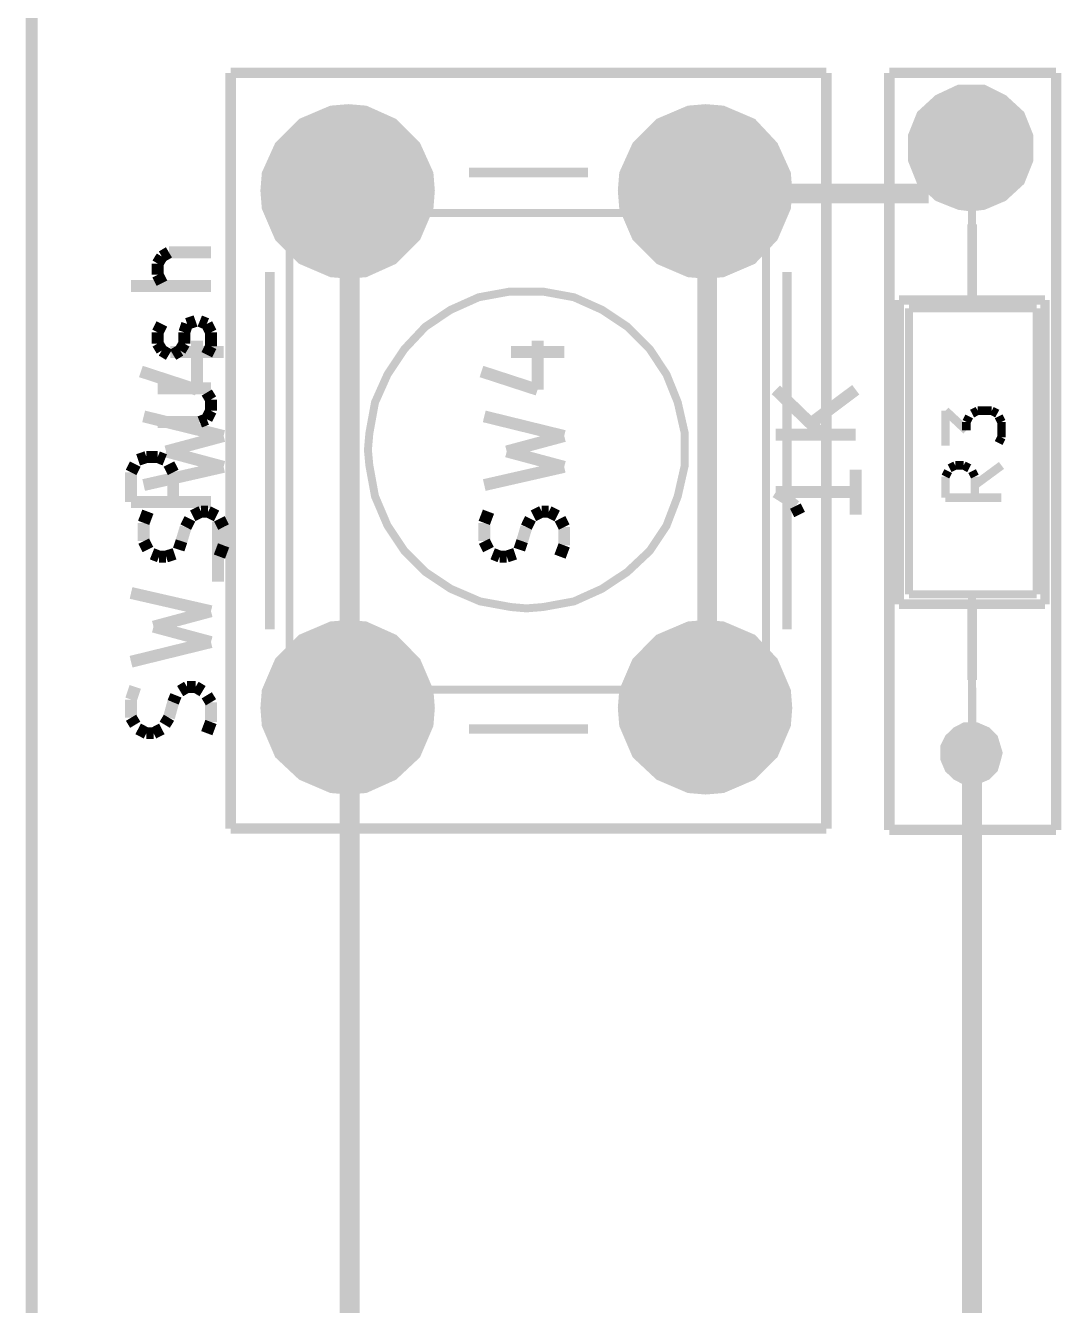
# Model space of a CAD drawing. Header units: millimetres. Extents: x 10 to 287, y 10 to 200.
# Drawn here: x 67.04 to 80.08, y 111.95 to 128.05 of the extents above; entities that cross this region are included whole.
import ezdxf

# ---------------------------------------------------------------- set-up
doc = ezdxf.new("R2010")
doc.units = ezdxf.units.MM
doc.layers.add('H', color=7, linetype='Continuous')
doc.layers.add('P', color=7, linetype='Continuous')

msp = doc.modelspace()

# ---------------------------------------------------------------- hatches: boundary and pattern name
at = {"layer": 'H', "linetype": 'Continuous'}
for points in [[(78.952, 125.783), (78.793, 125.783), (78.528, 125.906), (78.334, 126.1), (78.228, 126.365), (78.211, 126.506), (78.228, 126.665), (78.334, 126.929), (78.528, 127.123), (78.793, 127.229), (78.952, 127.247), (79.093, 127.229), (79.357, 127.123), (79.551, 126.929), (79.657, 126.665), (79.675, 126.506), (79.657, 126.365), (79.551, 126.1), (79.357, 125.906), (79.093, 125.783), (78.952, 125.783)], [(78.952, 125.783), (78.793, 125.783), (78.528, 125.906), (78.334, 126.1), (78.228, 126.365), (78.211, 126.506), (78.228, 126.665), (78.334, 126.929), (78.528, 127.123), (78.793, 127.229), (78.952, 127.247), (79.093, 127.229), (79.357, 127.123), (79.551, 126.929), (79.657, 126.665), (79.675, 126.506), (79.657, 126.365), (79.551, 126.1), (79.357, 125.906), (79.093, 125.783), (78.952, 125.783)], [(71.102, 124.936), (70.891, 124.954), (70.52, 125.113), (70.238, 125.377), (70.097, 125.748), (70.079, 125.959), (70.097, 126.171), (70.238, 126.541), (70.52, 126.824), (70.891, 126.982), (71.102, 127), (71.314, 126.982), (71.684, 126.824), (71.967, 126.541), (72.125, 126.171), (72.125, 125.959), (72.125, 125.748), (71.967, 125.377), (71.684, 125.113), (71.314, 124.954), (71.102, 124.936)], [(71.102, 124.936), (70.891, 124.954), (70.52, 125.113), (70.238, 125.377), (70.097, 125.748), (70.079, 125.959), (70.097, 126.171), (70.238, 126.541), (70.52, 126.824), (70.891, 126.982), (71.102, 127), (71.314, 126.982), (71.684, 126.824), (71.967, 126.541), (72.125, 126.171), (72.125, 125.959), (72.125, 125.748), (71.967, 125.377), (71.684, 125.113), (71.314, 124.954), (71.102, 124.936)], [(75.6, 124.936), (75.389, 124.954), (75.018, 125.113), (74.754, 125.377), (74.595, 125.748), (74.577, 125.959), (74.595, 126.171), (74.754, 126.541), (75.018, 126.824), (75.389, 126.982), (75.6, 127), (75.812, 126.982), (76.182, 126.824), (76.465, 126.541), (76.623, 126.171), (76.623, 125.959), (76.623, 125.748), (76.465, 125.377), (76.182, 125.113), (75.812, 124.954), (75.6, 124.936)], [(75.6, 124.936), (75.389, 124.954), (75.018, 125.113), (74.754, 125.377), (74.595, 125.748), (74.577, 125.959), (74.595, 126.171), (74.754, 126.541), (75.018, 126.824), (75.389, 126.982), (75.6, 127), (75.812, 126.982), (76.182, 126.824), (76.465, 126.541), (76.623, 126.171), (76.623, 125.959), (76.623, 125.748), (76.465, 125.377), (76.182, 125.113), (75.812, 124.954), (75.6, 124.936)], [(78.952, 126.189), (78.881, 126.189), (78.758, 126.242), (78.669, 126.33), (78.617, 126.436), (78.617, 126.506), (78.617, 126.577), (78.669, 126.7), (78.758, 126.788), (78.881, 126.841), (78.952, 126.841), (79.005, 126.841), (79.128, 126.788), (79.216, 126.7), (79.269, 126.577), (79.269, 126.506), (79.269, 126.436), (79.216, 126.33), (79.128, 126.242), (79.005, 126.189), (78.952, 126.189)], [(78.952, 126.189), (78.881, 126.189), (78.758, 126.242), (78.669, 126.33), (78.617, 126.436), (78.617, 126.506), (78.617, 126.577), (78.669, 126.7), (78.758, 126.788), (78.881, 126.841), (78.952, 126.841), (79.005, 126.841), (79.128, 126.788), (79.216, 126.7), (79.269, 126.577), (79.269, 126.506), (79.269, 126.436), (79.216, 126.33), (79.128, 126.242), (79.005, 126.189), (78.952, 126.189)], [(71.102, 125.43), (70.997, 125.448), (70.803, 125.518), (70.661, 125.659), (70.591, 125.853), (70.573, 125.959), (70.591, 126.065), (70.661, 126.259), (70.803, 126.4), (70.997, 126.488), (71.102, 126.488), (71.208, 126.488), (71.402, 126.4), (71.543, 126.259), (71.632, 126.065), (71.632, 125.959), (71.632, 125.853), (71.543, 125.659), (71.402, 125.518), (71.208, 125.448), (71.102, 125.43)], [(71.102, 125.43), (70.997, 125.448), (70.803, 125.518), (70.661, 125.659), (70.591, 125.853), (70.573, 125.959), (70.591, 126.065), (70.661, 126.259), (70.803, 126.4), (70.997, 126.488), (71.102, 126.488), (71.208, 126.488), (71.402, 126.4), (71.543, 126.259), (71.632, 126.065), (71.632, 125.959), (71.632, 125.853), (71.543, 125.659), (71.402, 125.518), (71.208, 125.448), (71.102, 125.43)], [(75.6, 125.43), (75.494, 125.448), (75.3, 125.518), (75.159, 125.659), (75.089, 125.853), (75.071, 125.959), (75.089, 126.065), (75.159, 126.259), (75.3, 126.4), (75.494, 126.488), (75.6, 126.488), (75.706, 126.488), (75.9, 126.4), (76.041, 126.259), (76.129, 126.065), (76.129, 125.959), (76.129, 125.853), (76.041, 125.659), (75.9, 125.518), (75.706, 125.448), (75.6, 125.43)], [(75.6, 125.43), (75.494, 125.448), (75.3, 125.518), (75.159, 125.659), (75.089, 125.853), (75.071, 125.959), (75.089, 126.065), (75.159, 126.259), (75.3, 126.4), (75.494, 126.488), (75.6, 126.488), (75.706, 126.488), (75.9, 126.4), (76.041, 126.259), (76.129, 126.065), (76.129, 125.959), (76.129, 125.853), (76.041, 125.659), (75.9, 125.518), (75.706, 125.448), (75.6, 125.43)], [(71.102, 118.445), (70.891, 118.445), (70.52, 118.604), (70.238, 118.886), (70.097, 119.257), (70.079, 119.468), (70.097, 119.68), (70.238, 120.05), (70.52, 120.315), (70.891, 120.474), (71.102, 120.491), (71.314, 120.474), (71.684, 120.315), (71.967, 120.05), (72.125, 119.68), (72.125, 119.468), (72.125, 119.257), (71.967, 118.886), (71.684, 118.604), (71.314, 118.445), (71.102, 118.445)], [(71.102, 118.445), (70.891, 118.445), (70.52, 118.604), (70.238, 118.886), (70.097, 119.257), (70.079, 119.468), (70.097, 119.68), (70.238, 120.05), (70.52, 120.315), (70.891, 120.474), (71.102, 120.491), (71.314, 120.474), (71.684, 120.315), (71.967, 120.05), (72.125, 119.68), (72.125, 119.468), (72.125, 119.257), (71.967, 118.886), (71.684, 118.604), (71.314, 118.445), (71.102, 118.445)], [(75.6, 118.445), (75.389, 118.445), (75.018, 118.604), (74.754, 118.886), (74.595, 119.257), (74.577, 119.468), (74.595, 119.68), (74.754, 120.05), (75.018, 120.315), (75.389, 120.474), (75.6, 120.491), (75.812, 120.474), (76.182, 120.315), (76.465, 120.05), (76.623, 119.68), (76.623, 119.468), (76.623, 119.257), (76.465, 118.886), (76.182, 118.604), (75.812, 118.445), (75.6, 118.445)], [(75.6, 118.445), (75.389, 118.445), (75.018, 118.604), (74.754, 118.886), (74.595, 119.257), (74.577, 119.468), (74.595, 119.68), (74.754, 120.05), (75.018, 120.315), (75.389, 120.474), (75.6, 120.491), (75.812, 120.474), (76.182, 120.315), (76.465, 120.05), (76.623, 119.68), (76.623, 119.468), (76.623, 119.257), (76.465, 118.886), (76.182, 118.604), (75.812, 118.445), (75.6, 118.445)], [(71.102, 118.939), (70.997, 118.939), (70.803, 119.027), (70.661, 119.168), (70.591, 119.362), (70.573, 119.468), (70.591, 119.574), (70.661, 119.768), (70.803, 119.909), (70.997, 119.98), (71.102, 119.997), (71.208, 119.98), (71.402, 119.909), (71.543, 119.768), (71.632, 119.574), (71.632, 119.468), (71.632, 119.362), (71.543, 119.168), (71.402, 119.027), (71.208, 118.939), (71.102, 118.939)], [(71.102, 118.939), (70.997, 118.939), (70.803, 119.027), (70.661, 119.168), (70.591, 119.362), (70.573, 119.468), (70.591, 119.574), (70.661, 119.768), (70.803, 119.909), (70.997, 119.98), (71.102, 119.997), (71.208, 119.98), (71.402, 119.909), (71.543, 119.768), (71.632, 119.574), (71.632, 119.468), (71.632, 119.362), (71.543, 119.168), (71.402, 119.027), (71.208, 118.939), (71.102, 118.939)], [(75.6, 118.939), (75.494, 118.939), (75.3, 119.027), (75.159, 119.168), (75.089, 119.362), (75.071, 119.468), (75.089, 119.574), (75.159, 119.768), (75.3, 119.909), (75.494, 119.98), (75.6, 119.997), (75.706, 119.98), (75.9, 119.909), (76.041, 119.768), (76.129, 119.574), (76.129, 119.468), (76.129, 119.362), (76.041, 119.168), (75.9, 119.027), (75.706, 118.939), (75.6, 118.939)], [(75.6, 118.939), (75.494, 118.939), (75.3, 119.027), (75.159, 119.168), (75.089, 119.362), (75.071, 119.468), (75.089, 119.574), (75.159, 119.768), (75.3, 119.909), (75.494, 119.98), (75.6, 119.997), (75.706, 119.98), (75.9, 119.909), (76.041, 119.768), (76.129, 119.574), (76.129, 119.468), (76.129, 119.362), (76.041, 119.168), (75.9, 119.027), (75.706, 118.939), (75.6, 118.939)], [(78.952, 118.569), (78.881, 118.569), (78.758, 118.622), (78.669, 118.71), (78.617, 118.816), (78.617, 118.886), (78.617, 118.957), (78.669, 119.08), (78.758, 119.168), (78.881, 119.221), (78.952, 119.221), (79.005, 119.221), (79.128, 119.168), (79.216, 119.08), (79.269, 118.957), (79.269, 118.886), (79.269, 118.816), (79.216, 118.71), (79.128, 118.622), (79.005, 118.569), (78.952, 118.569)], [(78.952, 118.569), (78.881, 118.569), (78.758, 118.622), (78.669, 118.71), (78.617, 118.816), (78.617, 118.886), (78.617, 118.957), (78.669, 119.08), (78.758, 119.168), (78.881, 119.221), (78.952, 119.221), (79.005, 119.221), (79.128, 119.168), (79.216, 119.08), (79.269, 118.957), (79.269, 118.886), (79.269, 118.816), (79.216, 118.71), (79.128, 118.622), (79.005, 118.569), (78.952, 118.569)]]:
    msp.add_hatch(color=256, dxfattribs=at).paths.add_polyline_path(points)

# ---------------------------------------------------------------- linework, layer by layer
at = {"layer": 'P'}
for points, const_width in [([(67.116, 79.269), (67.116, 129.946)], 0.15), ([(67.116, 79.269), (67.116, 129.946)], 0.15), ([(69.621, 127.459), (69.621, 127.194)], 0.132), ([(69.868, 127.459), (69.621, 127.459)], 0.132), ([(69.621, 127.459), (69.621, 127.194)], 0.132), ([(69.868, 127.459), (69.621, 127.459)], 0.132), ([(69.868, 127.459), (76.87, 127.459)], 0.132), ([(69.868, 127.459), (76.87, 127.459)], 0.132), ([(76.87, 127.459), (77.117, 127.459)], 0.132), ([(76.87, 127.459), (77.117, 127.459)], 0.132), ([(77.117, 127.459), (77.117, 127.194)], 0.132), ([(77.117, 127.459), (77.117, 127.194)], 0.132), ([(77.911, 127.459), (77.911, 117.934)], 0.132), ([(80.01, 127.459), (77.911, 127.459)], 0.132), ([(77.911, 127.459), (77.911, 117.934)], 0.132), ([(80.01, 127.459), (77.911, 127.459)], 0.132), ([(80.01, 117.934), (80.01, 127.459)], 0.132), ([(80.01, 117.934), (80.01, 127.459)], 0.132), ([(69.621, 118.198), (69.621, 127.194)], 0.132), ([(69.621, 118.198), (69.621, 127.194)], 0.132), ([(77.117, 127.194), (77.117, 118.198)], 0.132), ([(77.117, 127.194), (77.117, 118.198)], 0.132), ([(79.657, 126.524), (79.657, 126.665), (79.551, 126.929), (79.34, 127.123), (79.093, 127.247), (78.934, 127.247), (78.793, 127.247), (78.528, 127.123), (78.317, 126.929), (78.211, 126.665), (78.211, 126.524), (78.211, 126.365), (78.317, 126.1), (78.528, 125.906), (78.793, 125.801), (78.934, 125.783), (79.093, 125.801), (79.34, 125.906), (79.551, 126.1), (79.657, 126.365), (79.657, 126.524), (79.657, 126.524)], 0.132), ([(79.657, 126.524), (79.657, 126.665), (79.551, 126.929), (79.34, 127.123), (79.093, 127.247), (78.934, 127.247), (78.793, 127.247), (78.528, 127.123), (78.317, 126.929), (78.211, 126.665), (78.211, 126.524), (78.211, 126.365), (78.317, 126.1), (78.528, 125.906), (78.793, 125.801), (78.934, 125.783), (79.093, 125.801), (79.34, 125.906), (79.551, 126.1), (79.657, 126.365), (79.657, 126.524), (79.657, 126.524)], 0.132), ([(72.125, 125.977), (72.108, 126.189), (71.949, 126.541), (71.667, 126.824), (71.314, 126.982), (71.102, 127), (70.891, 126.982), (70.52, 126.824), (70.238, 126.541), (70.079, 126.189), (70.062, 125.977), (70.079, 125.765), (70.238, 125.395), (70.52, 125.113), (70.891, 124.954), (71.102, 124.936), (71.314, 124.954), (71.667, 125.113), (71.949, 125.395), (72.108, 125.765), (72.125, 125.977), (72.125, 125.977)], 0.132), ([(72.125, 125.977), (72.108, 126.189), (71.949, 126.541), (71.667, 126.824), (71.314, 126.982), (71.102, 127), (70.891, 126.982), (70.52, 126.824), (70.238, 126.541), (70.079, 126.189), (70.062, 125.977), (70.079, 125.765), (70.238, 125.395), (70.52, 125.113), (70.891, 124.954), (71.102, 124.936), (71.314, 124.954), (71.667, 125.113), (71.949, 125.395), (72.108, 125.765), (72.125, 125.977), (72.125, 125.977)], 0.132), ([(76.623, 125.977), (76.606, 126.189), (76.447, 126.541), (76.182, 126.824), (75.812, 126.982), (75.6, 127), (75.389, 126.982), (75.018, 126.824), (74.736, 126.541), (74.577, 126.189), (74.56, 125.977), (74.577, 125.765), (74.736, 125.395), (75.018, 125.113), (75.389, 124.954), (75.6, 124.936), (75.812, 124.954), (76.182, 125.113), (76.447, 125.395), (76.606, 125.765), (76.623, 125.977), (76.623, 125.977)], 0.132), ([(76.623, 125.977), (76.606, 126.189), (76.447, 126.541), (76.182, 126.824), (75.812, 126.982), (75.6, 127), (75.389, 126.982), (75.018, 126.824), (74.736, 126.541), (74.577, 126.189), (74.56, 125.977), (74.577, 125.765), (74.736, 125.395), (75.018, 125.113), (75.389, 124.954), (75.6, 124.936), (75.812, 124.954), (76.182, 125.113), (76.447, 125.395), (76.606, 125.765), (76.623, 125.977), (76.623, 125.977)], 0.132), ([(79.269, 126.524), (79.216, 126.7), (79.128, 126.788), (79.005, 126.841), (78.863, 126.841), (78.758, 126.788), (78.669, 126.7), (78.617, 126.594), (78.617, 126.453), (78.669, 126.33), (78.758, 126.242), (78.863, 126.189), (79.005, 126.189), (79.128, 126.242), (79.216, 126.33), (79.252, 126.453), (79.269, 126.524), (79.269, 126.524)], 0.132), ([(79.269, 126.524), (79.216, 126.7), (79.128, 126.788), (79.005, 126.841), (78.863, 126.841), (78.758, 126.788), (78.669, 126.7), (78.617, 126.594), (78.617, 126.453), (78.669, 126.33), (78.758, 126.242), (78.863, 126.189), (79.005, 126.189), (79.128, 126.242), (79.216, 126.33), (79.252, 126.453), (79.269, 126.524), (79.269, 126.524)], 0.132), ([(78.405, 125.942), (78.952, 126.506)], 0.25), ([(78.405, 125.942), (78.952, 126.506)], 0.25), ([(71.632, 125.977), (71.614, 126.083), (71.543, 126.277), (71.402, 126.418), (71.208, 126.488), (71.102, 126.506), (70.979, 126.488), (70.803, 126.418), (70.661, 126.277), (70.573, 126.083), (70.573, 125.977), (70.573, 125.871), (70.661, 125.677), (70.803, 125.536), (70.979, 125.448), (71.102, 125.448), (71.208, 125.448), (71.402, 125.536), (71.543, 125.677), (71.614, 125.871), (71.632, 125.977), (71.632, 125.977)], 0.132), ([(71.632, 125.977), (71.614, 126.083), (71.543, 126.277), (71.402, 126.418), (71.208, 126.488), (71.102, 126.506), (70.979, 126.488), (70.803, 126.418), (70.661, 126.277), (70.573, 126.083), (70.573, 125.977), (70.573, 125.871), (70.661, 125.677), (70.803, 125.536), (70.979, 125.448), (71.102, 125.448), (71.208, 125.448), (71.402, 125.536), (71.543, 125.677), (71.614, 125.871), (71.632, 125.977), (71.632, 125.977)], 0.132), ([(76.129, 125.977), (76.112, 126.083), (76.041, 126.277), (75.9, 126.418), (75.706, 126.488), (75.6, 126.506), (75.494, 126.488), (75.3, 126.418), (75.159, 126.277), (75.071, 126.083), (75.071, 125.977), (75.071, 125.871), (75.159, 125.677), (75.3, 125.536), (75.494, 125.448), (75.6, 125.448), (75.706, 125.448), (75.9, 125.536), (76.041, 125.677), (76.112, 125.871), (76.129, 125.977), (76.129, 125.977)], 0.132), ([(76.129, 125.977), (76.112, 126.083), (76.041, 126.277), (75.9, 126.418), (75.706, 126.488), (75.6, 126.506), (75.494, 126.488), (75.3, 126.418), (75.159, 126.277), (75.071, 126.083), (75.071, 125.977), (75.071, 125.871), (75.159, 125.677), (75.3, 125.536), (75.494, 125.448), (75.6, 125.448), (75.706, 125.448), (75.9, 125.536), (76.041, 125.677), (76.112, 125.871), (76.129, 125.977), (76.129, 125.977)], 0.132), ([(78.952, 126.506), (78.952, 124.495)], 0.1), ([(78.952, 126.506), (78.952, 124.495)], 0.1), ([(74.119, 126.206), (72.619, 126.206)], 0.12), ([(74.119, 126.206), (72.619, 126.206)], 0.12), ([(71.12, 125.942), (71.12, 119.451)], 0.25), ([(71.12, 125.942), (71.12, 119.451)], 0.25), ([(75.618, 119.451), (75.618, 125.942)], 0.25), ([(75.618, 125.942), (78.405, 125.942)], 0.25), ([(75.618, 119.451), (75.618, 125.942)], 0.25), ([(75.618, 125.942), (78.405, 125.942)], 0.25), ([(70.362, 125.695), (76.359, 125.695)], 0.1), ([(70.362, 119.698), (70.362, 125.695)], 0.1), ([(70.362, 125.695), (76.359, 125.695)], 0.1), ([(70.362, 119.698), (70.362, 125.695)], 0.1), ([(76.359, 125.695), (76.359, 122.696)], 0.1), ([(76.359, 125.695), (76.359, 122.696)], 0.1), ([(78.952, 125.554), (78.952, 124.601)], 0.12), ([(78.952, 125.554), (78.952, 124.601)], 0.12), ([(68.756, 125.148), (68.703, 125.06)], 0.15), ([(68.756, 125.148), (68.703, 125.06)], 0.15), ([(68.703, 125.06), (68.703, 124.919)], 0.15), ([(68.703, 125.06), (68.703, 124.919)], 0.15), ([(68.845, 125.201), (68.756, 125.148)], 0.15), ([(68.845, 125.201), (68.756, 125.148)], 0.15), ([(69.374, 125.201), (68.845, 125.201)], 0.15), ([(69.374, 125.201), (68.845, 125.201)], 0.15), ([(68.703, 124.919), (68.756, 124.813)], 0.15), ([(68.703, 124.919), (68.756, 124.813)], 0.15), ([(70.115, 124.954), (70.115, 120.456)], 0.12), ([(70.115, 124.954), (70.115, 120.456)], 0.12), ([(76.623, 120.456), (76.623, 124.954)], 0.12), ([(76.623, 120.456), (76.623, 124.954)], 0.12), ([(69.374, 124.778), (68.368, 124.778)], 0.15), ([(69.374, 124.778), (68.368, 124.778)], 0.15), ([(75.336, 122.714), (75.336, 122.925), (75.248, 123.313), (75.106, 123.666), (74.895, 123.984), (74.613, 124.266), (74.295, 124.478), (73.942, 124.636), (73.554, 124.707), (73.343, 124.707), (73.131, 124.707), (72.743, 124.636), (72.39, 124.478), (72.073, 124.266), (71.808, 123.984), (71.596, 123.666), (71.438, 123.313), (71.367, 122.925), (71.349, 122.714), (71.367, 122.52), (71.438, 122.132), (71.596, 121.761), (71.808, 121.444), (72.073, 121.179), (72.39, 120.968), (72.76, 120.809), (73.148, 120.738), (73.343, 120.721), (73.554, 120.738), (73.942, 120.809), (74.295, 120.968), (74.613, 121.179), (74.895, 121.444), (75.106, 121.761), (75.248, 122.132), (75.336, 122.52), (75.336, 122.714), (75.336, 122.714)], 0.1), ([(75.336, 122.714), (75.336, 122.925), (75.248, 123.313), (75.106, 123.666), (74.895, 123.984), (74.613, 124.266), (74.295, 124.478), (73.942, 124.636), (73.554, 124.707), (73.343, 124.707), (73.131, 124.707), (72.743, 124.636), (72.39, 124.478), (72.073, 124.266), (71.808, 123.984), (71.596, 123.666), (71.438, 123.313), (71.367, 122.925), (71.349, 122.714), (71.367, 122.52), (71.438, 122.132), (71.596, 121.761), (71.808, 121.444), (72.073, 121.179), (72.39, 120.968), (72.76, 120.809), (73.148, 120.738), (73.343, 120.721), (73.554, 120.738), (73.942, 120.809), (74.295, 120.968), (74.613, 121.179), (74.895, 121.444), (75.106, 121.761), (75.248, 122.132), (75.336, 122.52), (75.336, 122.714), (75.336, 122.714)], 0.1), ([(78.034, 124.601), (78.034, 120.773)], 0.12), ([(79.869, 124.601), (78.034, 124.601)], 0.12), ([(78.034, 124.601), (78.034, 120.773)], 0.12), ([(79.869, 124.601), (78.034, 124.601)], 0.12), ([(79.869, 120.773), (79.869, 124.601)], 0.12), ([(79.869, 120.773), (79.869, 124.601)], 0.12), ([(78.158, 124.495), (78.158, 120.897)], 0.1), ([(79.763, 124.495), (78.158, 124.495)], 0.1), ([(78.158, 124.495), (78.158, 120.897)], 0.1), ([(79.763, 124.495), (78.158, 124.495)], 0.1), ([(79.763, 120.897), (79.763, 124.495)], 0.1), ([(79.763, 120.897), (79.763, 124.495)], 0.1), ([(68.703, 124.195), (68.756, 124.301)], 0.15), ([(68.703, 124.195), (68.756, 124.301)], 0.15), ([(69.074, 124.301), (69.039, 124.195)], 0.15), ([(69.074, 124.301), (69.039, 124.195)], 0.15), ([(69.18, 124.337), (69.074, 124.301)], 0.15), ([(69.18, 124.337), (69.074, 124.301)], 0.15), ([(69.321, 124.301), (69.233, 124.337)], 0.15), ([(69.321, 124.301), (69.233, 124.337)], 0.15), ([(69.374, 124.195), (69.321, 124.301)], 0.15), ([(69.374, 124.195), (69.321, 124.301)], 0.15), ([(68.703, 124.054), (68.703, 124.195)], 0.15), ([(68.703, 124.054), (68.703, 124.195)], 0.15), ([(69.039, 124.195), (69.039, 124.054)], 0.15), ([(69.039, 124.195), (69.039, 124.054)], 0.15), ([(69.197, 123.472), (69.197, 124.09)], 0.15), ([(69.197, 123.472), (69.197, 124.09)], 0.15), ([(69.374, 124.019), (69.374, 124.195)], 0.15), ([(69.374, 124.019), (69.374, 124.195)], 0.15), ([(73.484, 123.472), (73.484, 124.09)], 0.15), ([(73.484, 123.472), (73.484, 124.09)], 0.15), ([(68.756, 123.966), (68.703, 124.054)], 0.15), ([(68.756, 123.966), (68.703, 124.054)], 0.15), ([(68.845, 123.913), (68.756, 123.966)], 0.15), ([(68.845, 123.913), (68.756, 123.966)], 0.15), ([(68.862, 123.948), (69.533, 123.948)], 0.15), ([(68.862, 123.948), (69.533, 123.948)], 0.15), ([(68.986, 123.966), (68.898, 123.913)], 0.15), ([(68.986, 123.966), (68.898, 123.913)], 0.15), ([(69.039, 124.054), (68.986, 123.966)], 0.15), ([(69.039, 124.054), (68.986, 123.966)], 0.15), ([(69.321, 123.913), (69.374, 124.019)], 0.15), ([(69.321, 123.913), (69.374, 124.019)], 0.15), ([(73.148, 123.948), (73.819, 123.948)], 0.15), ([(73.148, 123.948), (73.819, 123.948)], 0.15), ([(68.492, 123.702), (69.197, 123.472)], 0.15), ([(68.492, 123.702), (69.197, 123.472)], 0.15), ([(72.778, 123.702), (73.484, 123.472)], 0.15), ([(72.778, 123.702), (73.484, 123.472)], 0.15), ([(68.703, 123.49), (69.374, 123.49)], 0.15), ([(68.703, 123.49), (69.374, 123.49)], 0.15), ([(76.482, 123.472), (77.064, 122.908)], 0.15), ([(76.482, 123.472), (77.064, 122.908)], 0.15), ([(77.488, 123.472), (76.923, 123.049)], 0.15), ([(77.488, 123.472), (76.923, 123.049)], 0.15), ([(69.374, 123.349), (69.321, 123.437)], 0.15), ([(69.374, 123.349), (69.321, 123.437)], 0.15), ([(69.374, 123.208), (69.374, 123.349)], 0.15), ([(69.374, 123.208), (69.374, 123.349)], 0.15), ([(69.533, 122.89), (68.527, 123.137)], 0.15), ([(69.533, 122.89), (68.527, 123.137)], 0.15), ([(69.321, 123.102), (69.374, 123.208)], 0.15), ([(69.321, 123.102), (69.374, 123.208)], 0.15), ([(73.819, 122.89), (72.813, 123.137)], 0.15), ([(73.819, 122.89), (72.813, 123.137)], 0.15), ([(78.617, 122.767), (78.617, 123.208)], 0.108), ([(78.617, 123.208), (78.881, 122.961)], 0.108), ([(78.617, 122.767), (78.617, 123.208)], 0.108), ([(78.617, 123.208), (78.881, 122.961)], 0.108), ([(78.952, 123.172), (79.022, 123.208)], 0.108), ([(78.952, 123.172), (79.022, 123.208)], 0.108), ([(79.022, 123.208), (79.199, 123.208)], 0.108), ([(79.022, 123.208), (79.199, 123.208)], 0.108), ([(79.199, 123.208), (79.269, 123.172)], 0.108), ([(79.199, 123.208), (79.269, 123.172)], 0.108), ([(68.703, 123.067), (69.233, 123.067)], 0.15), ([(68.703, 123.067), (69.233, 123.067)], 0.15), ([(69.233, 123.067), (69.321, 123.102)], 0.15), ([(69.233, 123.067), (69.321, 123.102)], 0.15), ([(78.881, 123.067), (78.916, 123.137)], 0.108), ([(78.881, 123.067), (78.916, 123.137)], 0.108), ([(78.881, 122.961), (78.881, 123.067)], 0.108), ([(78.881, 122.961), (78.881, 123.067)], 0.108), ([(79.287, 123.137), (79.322, 123.067)], 0.108), ([(79.287, 123.137), (79.322, 123.067)], 0.108), ([(79.322, 123.067), (79.322, 122.873)], 0.108), ([(79.322, 123.067), (79.322, 122.873)], 0.108), ([(68.809, 122.696), (69.533, 122.89)], 0.15), ([(68.809, 122.696), (69.533, 122.89)], 0.15), ([(73.096, 122.696), (73.819, 122.89)], 0.15), ([(73.096, 122.696), (73.819, 122.89)], 0.15), ([(77.488, 122.908), (76.482, 122.908)], 0.15), ([(77.488, 122.908), (76.482, 122.908)], 0.15), ([(79.322, 122.873), (79.287, 122.802)], 0.108), ([(79.322, 122.873), (79.287, 122.802)], 0.108), ([(69.533, 122.502), (68.809, 122.696)], 0.15), ([(69.533, 122.502), (68.809, 122.696)], 0.15), ([(73.819, 122.502), (73.096, 122.696)], 0.15), ([(73.819, 122.502), (73.096, 122.696)], 0.15), ([(76.359, 122.696), (76.359, 119.698)], 0.1), ([(76.359, 122.696), (76.359, 119.698)], 0.1), ([(68.368, 122.432), (68.421, 122.537)], 0.15), ([(68.368, 122.432), (68.421, 122.537)], 0.15), ([(68.457, 122.59), (68.562, 122.626)], 0.15), ([(68.457, 122.59), (68.562, 122.626)], 0.15), ([(68.527, 122.273), (69.533, 122.502)], 0.15), ([(68.527, 122.273), (69.533, 122.502)], 0.15), ([(68.562, 122.626), (68.703, 122.626)], 0.15), ([(68.562, 122.626), (68.703, 122.626)], 0.15), ([(68.703, 122.626), (68.792, 122.59)], 0.15), ([(68.703, 122.626), (68.792, 122.59)], 0.15), ([(68.845, 122.537), (68.898, 122.432)], 0.15), ([(68.845, 122.537), (68.898, 122.432)], 0.15), ([(72.813, 122.273), (73.819, 122.502)], 0.15), ([(72.813, 122.273), (73.819, 122.502)], 0.15), ([(78.669, 122.484), (78.74, 122.52)], 0.108), ([(78.669, 122.484), (78.74, 122.52)], 0.108), ([(78.74, 122.52), (78.846, 122.52)], 0.108), ([(78.74, 122.52), (78.846, 122.52)], 0.108), ([(78.846, 122.52), (78.916, 122.484)], 0.108), ([(78.846, 122.52), (78.916, 122.484)], 0.108), ([(79.322, 122.52), (78.987, 122.273)], 0.108), ([(79.322, 122.52), (78.987, 122.273)], 0.108), ([(68.368, 122.061), (68.368, 122.432)], 0.15), ([(68.368, 122.061), (68.368, 122.432)], 0.15), ([(68.898, 122.432), (68.898, 122.061)], 0.15), ([(68.898, 122.432), (68.898, 122.061)], 0.15), ([(77.488, 122.467), (77.488, 121.902)], 0.15), ([(77.488, 122.467), (77.488, 121.902)], 0.15), ([(78.617, 122.379), (78.652, 122.449)], 0.108), ([(78.617, 122.379), (78.652, 122.449)], 0.108), ([(78.617, 122.114), (78.617, 122.379)], 0.108), ([(78.617, 122.114), (78.617, 122.379)], 0.108), ([(78.952, 122.449), (78.987, 122.379)], 0.108), ([(78.952, 122.449), (78.987, 122.379)], 0.108), ([(78.987, 122.379), (78.987, 122.114)], 0.108), ([(78.987, 122.379), (78.987, 122.114)], 0.108), ([(77.488, 122.185), (76.482, 122.185)], 0.15), ([(76.482, 122.185), (76.623, 122.096)], 0.15), ([(77.488, 122.185), (76.482, 122.185)], 0.15), ([(76.482, 122.185), (76.623, 122.096)], 0.15), ([(69.374, 122.061), (68.368, 122.061)], 0.15), ([(69.374, 122.061), (68.368, 122.061)], 0.15), ([(76.623, 122.096), (76.729, 122.008)], 0.15), ([(76.623, 122.096), (76.729, 122.008)], 0.15), ([(76.729, 122.008), (76.782, 121.902)], 0.15), ([(76.729, 122.008), (76.782, 121.902)], 0.15), ([(79.322, 122.114), (78.617, 122.114)], 0.108), ([(79.322, 122.114), (78.617, 122.114)], 0.108), ([(68.527, 121.797), (68.58, 121.938)], 0.15), ([(68.527, 121.797), (68.58, 121.938)], 0.15), ([(69.109, 121.849), (69.056, 121.744)], 0.15), ([(69.109, 121.849), (69.056, 121.744)], 0.15), ([(69.25, 121.938), (69.144, 121.885)], 0.15), ([(69.25, 121.938), (69.144, 121.885)], 0.15), ([(69.338, 121.938), (69.25, 121.938)], 0.15), ([(69.338, 121.938), (69.25, 121.938)], 0.15), ([(69.444, 121.885), (69.338, 121.938)], 0.15), ([(69.444, 121.885), (69.338, 121.938)], 0.15), ([(69.533, 121.744), (69.48, 121.849)], 0.15), ([(69.533, 121.744), (69.48, 121.849)], 0.15), ([(72.813, 121.797), (72.866, 121.938)], 0.15), ([(72.813, 121.797), (72.866, 121.938)], 0.15), ([(73.395, 121.849), (73.343, 121.744)], 0.15), ([(73.395, 121.849), (73.343, 121.744)], 0.15), ([(73.537, 121.938), (73.431, 121.885)], 0.15), ([(73.537, 121.938), (73.431, 121.885)], 0.15), ([(73.625, 121.938), (73.537, 121.938)], 0.15), ([(73.625, 121.938), (73.537, 121.938)], 0.15), ([(73.731, 121.885), (73.625, 121.938)], 0.15), ([(73.731, 121.885), (73.625, 121.938)], 0.15), ([(73.819, 121.744), (73.766, 121.849)], 0.15), ([(73.819, 121.744), (73.766, 121.849)], 0.15), ([(68.527, 121.567), (68.527, 121.797)], 0.15), ([(68.527, 121.567), (68.527, 121.797)], 0.15), ([(69.056, 121.744), (69.003, 121.567)], 0.15), ([(69.056, 121.744), (69.003, 121.567)], 0.15), ([(69.462, 121.056), (69.462, 121.814)], 0.15), ([(69.462, 121.056), (69.462, 121.814)], 0.15), ([(69.533, 121.514), (69.533, 121.744)], 0.15), ([(69.533, 121.514), (69.533, 121.744)], 0.15), ([(72.813, 121.567), (72.813, 121.797)], 0.15), ([(72.813, 121.567), (72.813, 121.797)], 0.15), ([(73.343, 121.744), (73.29, 121.567)], 0.15), ([(73.343, 121.744), (73.29, 121.567)], 0.15), ([(73.819, 121.514), (73.819, 121.744)], 0.15), ([(73.819, 121.514), (73.819, 121.744)], 0.15), ([(68.58, 121.461), (68.527, 121.567)], 0.15), ([(68.58, 121.461), (68.527, 121.567)], 0.15), ([(69.003, 121.567), (68.968, 121.461)], 0.15), ([(69.003, 121.567), (68.968, 121.461)], 0.15), ([(69.48, 121.373), (69.533, 121.514)], 0.15), ([(69.48, 121.373), (69.533, 121.514)], 0.15), ([(72.866, 121.461), (72.813, 121.567)], 0.15), ([(72.866, 121.461), (72.813, 121.567)], 0.15), ([(73.29, 121.567), (73.254, 121.461)], 0.15), ([(73.29, 121.567), (73.254, 121.461)], 0.15), ([(73.766, 121.373), (73.819, 121.514)], 0.15), ([(73.766, 121.373), (73.819, 121.514)], 0.15), ([(68.721, 121.373), (68.633, 121.408)], 0.15), ([(68.721, 121.373), (68.633, 121.408)], 0.15), ([(68.809, 121.373), (68.721, 121.373)], 0.15), ([(68.809, 121.373), (68.721, 121.373)], 0.15), ([(68.915, 121.408), (68.809, 121.373)], 0.15), ([(68.915, 121.408), (68.809, 121.373)], 0.15), ([(73.007, 121.373), (72.919, 121.408)], 0.15), ([(73.007, 121.373), (72.919, 121.408)], 0.15), ([(73.096, 121.373), (73.007, 121.373)], 0.15), ([(73.096, 121.373), (73.007, 121.373)], 0.15), ([(73.201, 121.408), (73.096, 121.373)], 0.15), ([(73.201, 121.408), (73.096, 121.373)], 0.15), ([(69.374, 120.685), (68.368, 120.915)], 0.15), ([(69.374, 120.685), (68.368, 120.915)], 0.15), ([(78.158, 120.897), (79.763, 120.897)], 0.1), ([(78.158, 120.897), (79.763, 120.897)], 0.1), ([(78.952, 118.886), (78.952, 120.897)], 0.1), ([(78.952, 118.886), (78.952, 120.897)], 0.1), ([(78.034, 120.773), (79.869, 120.773)], 0.12), ([(78.034, 120.773), (79.869, 120.773)], 0.12), ([(78.952, 119.821), (78.952, 120.773)], 0.12), ([(78.952, 119.821), (78.952, 120.773)], 0.12), ([(68.651, 120.491), (69.374, 120.685)], 0.15), ([(68.651, 120.491), (69.374, 120.685)], 0.15), ([(69.374, 120.297), (68.651, 120.491)], 0.15), ([(69.374, 120.297), (68.651, 120.491)], 0.15), ([(72.125, 119.468), (72.108, 119.68), (71.949, 120.05), (71.667, 120.333), (71.314, 120.491), (71.102, 120.509), (70.891, 120.491), (70.52, 120.333), (70.238, 120.05), (70.079, 119.68), (70.062, 119.468), (70.079, 119.257), (70.238, 118.886), (70.52, 118.622), (70.891, 118.463), (71.102, 118.445), (71.314, 118.463), (71.667, 118.622), (71.949, 118.886), (72.108, 119.257), (72.125, 119.468), (72.125, 119.468)], 0.132), ([(72.125, 119.468), (72.108, 119.68), (71.949, 120.05), (71.667, 120.333), (71.314, 120.491), (71.102, 120.509), (70.891, 120.491), (70.52, 120.333), (70.238, 120.05), (70.079, 119.68), (70.062, 119.468), (70.079, 119.257), (70.238, 118.886), (70.52, 118.622), (70.891, 118.463), (71.102, 118.445), (71.314, 118.463), (71.667, 118.622), (71.949, 118.886), (72.108, 119.257), (72.125, 119.468), (72.125, 119.468)], 0.132), ([(76.623, 119.468), (76.606, 119.68), (76.447, 120.05), (76.182, 120.333), (75.812, 120.491), (75.6, 120.509), (75.389, 120.491), (75.018, 120.333), (74.736, 120.05), (74.577, 119.68), (74.56, 119.468), (74.577, 119.257), (74.736, 118.886), (75.018, 118.622), (75.389, 118.463), (75.6, 118.445), (75.812, 118.463), (76.182, 118.622), (76.447, 118.886), (76.606, 119.257), (76.623, 119.468), (76.623, 119.468)], 0.132), ([(76.623, 119.468), (76.606, 119.68), (76.447, 120.05), (76.182, 120.333), (75.812, 120.491), (75.6, 120.509), (75.389, 120.491), (75.018, 120.333), (74.736, 120.05), (74.577, 119.68), (74.56, 119.468), (74.577, 119.257), (74.736, 118.886), (75.018, 118.622), (75.389, 118.463), (75.6, 118.445), (75.812, 118.463), (76.182, 118.622), (76.447, 118.886), (76.606, 119.257), (76.623, 119.468), (76.623, 119.468)], 0.132), ([(68.368, 120.05), (69.374, 120.297)], 0.15), ([(68.368, 120.05), (69.374, 120.297)], 0.15), ([(71.632, 119.468), (71.614, 119.574), (71.543, 119.768), (71.402, 119.909), (71.208, 119.997), (71.102, 119.997), (70.979, 119.997), (70.803, 119.909), (70.661, 119.768), (70.573, 119.574), (70.573, 119.468), (70.573, 119.362), (70.661, 119.168), (70.803, 119.027), (70.979, 118.957), (71.102, 118.939), (71.208, 118.957), (71.402, 119.027), (71.543, 119.168), (71.614, 119.362), (71.632, 119.468), (71.632, 119.468)], 0.132), ([(71.632, 119.468), (71.614, 119.574), (71.543, 119.768), (71.402, 119.909), (71.208, 119.997), (71.102, 119.997), (70.979, 119.997), (70.803, 119.909), (70.661, 119.768), (70.573, 119.574), (70.573, 119.468), (70.573, 119.362), (70.661, 119.168), (70.803, 119.027), (70.979, 118.957), (71.102, 118.939), (71.208, 118.957), (71.402, 119.027), (71.543, 119.168), (71.614, 119.362), (71.632, 119.468), (71.632, 119.468)], 0.132), ([(76.129, 119.468), (76.112, 119.574), (76.041, 119.768), (75.9, 119.909), (75.706, 119.997), (75.6, 119.997), (75.494, 119.997), (75.3, 119.909), (75.159, 119.768), (75.071, 119.574), (75.071, 119.468), (75.071, 119.362), (75.159, 119.168), (75.3, 119.027), (75.494, 118.957), (75.6, 118.939), (75.706, 118.957), (75.9, 119.027), (76.041, 119.168), (76.112, 119.362), (76.129, 119.468), (76.129, 119.468)], 0.132), ([(76.129, 119.468), (76.112, 119.574), (76.041, 119.768), (75.9, 119.909), (75.706, 119.997), (75.6, 119.997), (75.494, 119.997), (75.3, 119.909), (75.159, 119.768), (75.071, 119.574), (75.071, 119.468), (75.071, 119.362), (75.159, 119.168), (75.3, 119.027), (75.494, 118.957), (75.6, 118.939), (75.706, 118.957), (75.9, 119.027), (76.041, 119.168), (76.112, 119.362), (76.129, 119.468), (76.129, 119.468)], 0.132), ([(68.368, 119.574), (68.421, 119.733)], 0.15), ([(68.368, 119.574), (68.421, 119.733)], 0.15), ([(68.933, 119.627), (68.898, 119.539)], 0.15), ([(68.933, 119.627), (68.898, 119.539)], 0.15), ([(69.074, 119.733), (68.986, 119.68)], 0.15), ([(69.074, 119.733), (68.986, 119.68)], 0.15), ([(69.18, 119.733), (69.074, 119.733)], 0.15), ([(69.18, 119.733), (69.074, 119.733)], 0.15), ([(69.268, 119.68), (69.18, 119.733)], 0.15), ([(69.268, 119.68), (69.18, 119.733)], 0.15), ([(69.374, 119.539), (69.321, 119.627)], 0.15), ([(69.374, 119.539), (69.321, 119.627)], 0.15), ([(76.359, 119.698), (70.362, 119.698)], 0.1), ([(76.359, 119.698), (70.362, 119.698)], 0.1), ([(79.005, 118.886), (78.899, 118.886)], 1.678), ([(79.005, 118.886), (78.899, 118.886)], 1.678), ([(68.368, 119.345), (68.368, 119.574)], 0.15), ([(68.368, 119.345), (68.368, 119.574)], 0.15), ([(68.898, 119.539), (68.845, 119.345)], 0.15), ([(68.898, 119.539), (68.845, 119.345)], 0.15), ([(69.374, 119.292), (69.374, 119.539)], 0.15), ([(69.374, 119.292), (69.374, 119.539)], 0.15), ([(71.12, 119.451), (71.12, 107.862)], 0.25), ([(71.12, 119.451), (71.12, 107.862)], 0.25), ([(68.421, 119.257), (68.368, 119.345)], 0.15), ([(68.421, 119.257), (68.368, 119.345)], 0.15), ([(68.845, 119.345), (68.792, 119.257)], 0.15), ([(68.845, 119.345), (68.792, 119.257)], 0.15), ([(69.321, 119.151), (69.374, 119.292)], 0.15), ([(69.321, 119.151), (69.374, 119.292)], 0.15), ([(68.562, 119.151), (68.457, 119.204)], 0.15), ([(68.562, 119.151), (68.457, 119.204)], 0.15), ([(68.651, 119.151), (68.562, 119.151)], 0.15), ([(68.651, 119.151), (68.562, 119.151)], 0.15), ([(68.756, 119.204), (68.651, 119.151)], 0.15), ([(68.756, 119.204), (68.651, 119.151)], 0.15), ([(72.619, 119.204), (74.119, 119.204)], 0.12), ([(72.619, 119.204), (74.119, 119.204)], 0.12), ([(79.269, 118.904), (79.216, 119.08), (79.128, 119.168), (79.005, 119.221), (78.863, 119.221), (78.758, 119.168), (78.669, 119.08), (78.617, 118.974), (78.617, 118.833), (78.669, 118.71), (78.758, 118.622), (78.863, 118.569), (79.005, 118.569), (79.128, 118.622), (79.216, 118.71), (79.252, 118.833), (79.269, 118.904), (79.269, 118.904)], 0.132), ([(79.269, 118.904), (79.216, 119.08), (79.128, 119.168), (79.005, 119.221), (78.863, 119.221), (78.758, 119.168), (78.669, 119.08), (78.617, 118.974), (78.617, 118.833), (78.669, 118.71), (78.758, 118.622), (78.863, 118.569), (79.005, 118.569), (79.128, 118.622), (79.216, 118.71), (79.252, 118.833), (79.269, 118.904), (79.269, 118.904)], 0.132), ([(78.952, 118.886), (78.952, 108.409)], 0.25), ([(78.952, 118.886), (78.952, 108.409)], 0.25), ([(69.621, 118.198), (69.621, 117.951)], 0.132), ([(69.621, 118.198), (69.621, 117.951)], 0.132), ([(77.117, 118.198), (77.117, 117.951)], 0.132), ([(77.117, 118.198), (77.117, 117.951)], 0.132), ([(69.621, 117.951), (69.868, 117.951)], 0.132), ([(69.621, 117.951), (69.868, 117.951)], 0.132), ([(76.87, 117.951), (69.868, 117.951)], 0.132), ([(76.87, 117.951), (69.868, 117.951)], 0.132), ([(77.117, 117.951), (76.87, 117.951)], 0.132), ([(77.117, 117.951), (76.87, 117.951)], 0.132), ([(77.911, 117.934), (80.01, 117.934)], 0.132), ([(77.911, 117.934), (80.01, 117.934)], 0.132)]:
    msp.add_lwpolyline(points, dxfattribs=dict(at, const_width=const_width))

doc.saveas('drawing.dxf')
